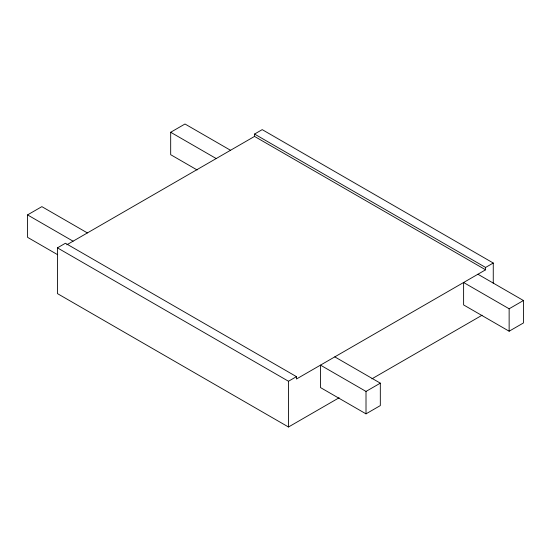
<?xml version="1.0" encoding="UTF-8"?>
<svg xmlns="http://www.w3.org/2000/svg" width="551" height="551" viewBox="0 0 551 551"><rect width="100%" height="100%" fill="white"/><g stroke="black" fill="none" stroke-linecap="round" stroke-linejoin="round"><path stroke-width="0.83" d="M57.655 254.714L27.55 237.329L27.55 214.904L41.862 206.639L87.389 232.921M197.113 169.956L170.679 154.693L170.679 132.268L184.991 124.003L230.518 150.285M339.12 397.76L288.483 426.997L57.435 293.6L57.435 247.854L65.411 243.253L296.459 376.65L296.459 379.005L485.589 269.811L485.589 267.449L254.541 134.058L254.541 136.414L66.802 244.809M254.541 134.058L262.207 129.63L493.262 263.027L493.262 283.359M57.435 247.854L288.483 381.251L296.459 376.65M485.589 267.449L493.262 263.027M371.884 378.847L482.091 315.22M366.009 391.424L380.321 383.159L380.321 405.584L366.009 413.849L320.482 387.567L320.482 365.134L366.009 391.424L366.009 413.849M509.138 308.787L523.45 300.522L523.45 322.955L509.138 331.213L463.611 304.93L463.611 282.505L509.138 308.787L509.138 331.213M254.541 136.414L485.589 269.811M477.924 274.24L523.45 300.522M170.679 132.268L216.206 158.55M334.794 356.876L380.321 383.159M27.55 214.904L73.076 241.186M288.483 381.251L288.483 426.997"/></g></svg>
